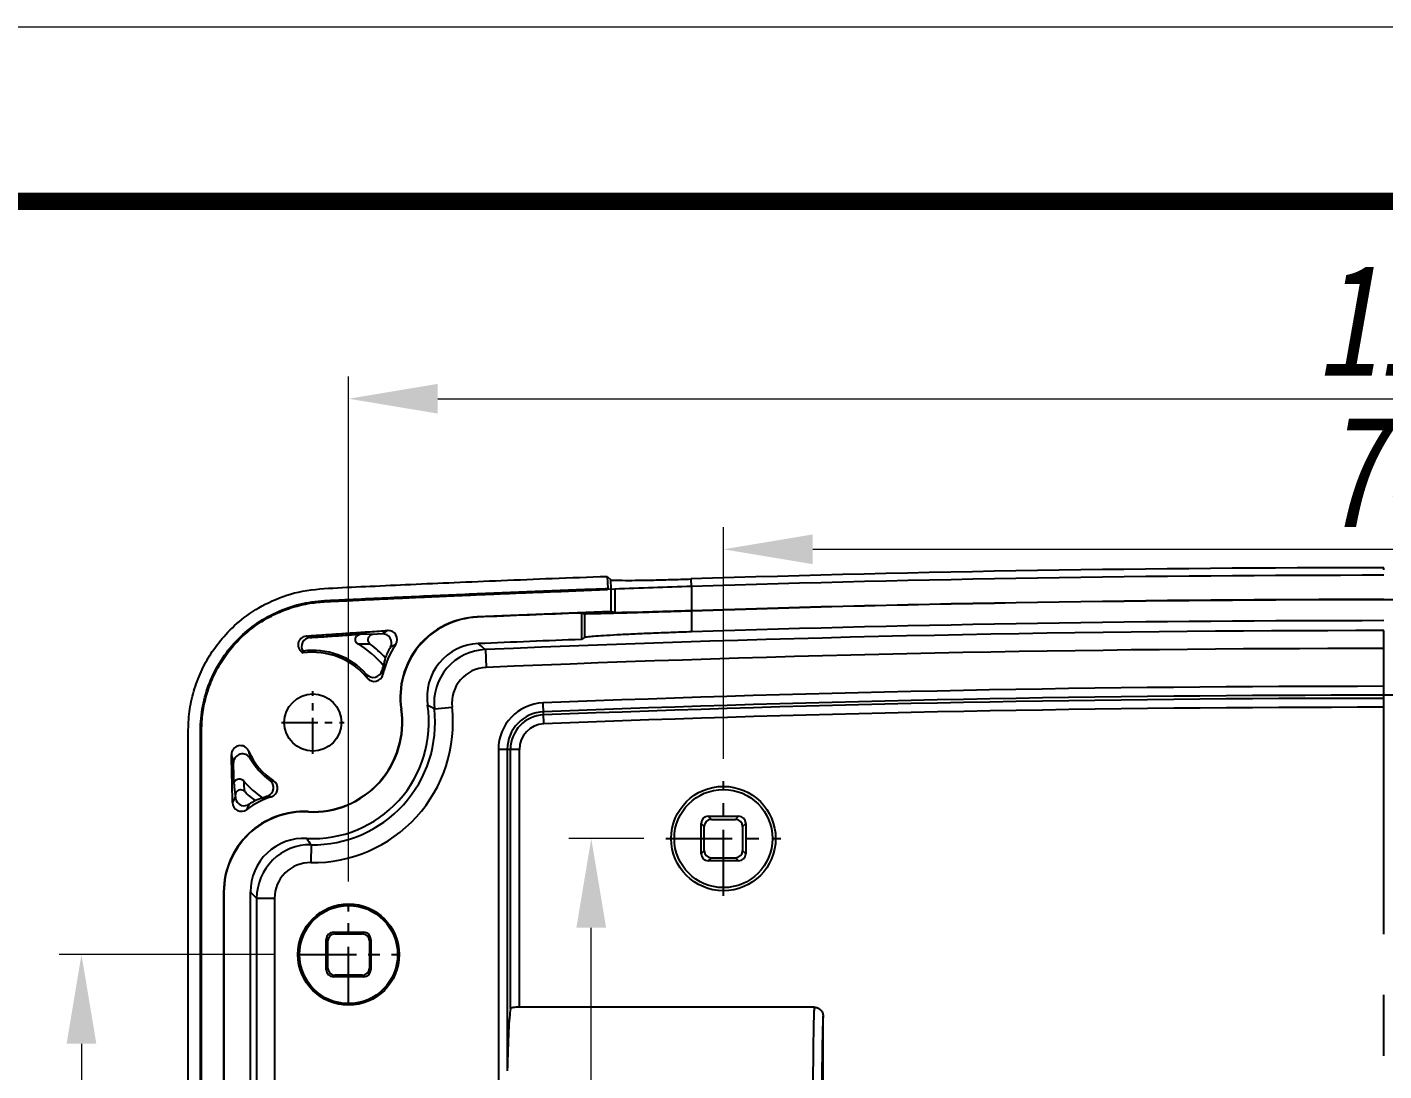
# Model space of a CAD drawing. Header units: millimetres. Extents: x 4697 to 5264, y 321 to 714.
# Drawn here: x 4944.5 to 5020.5, y 655.8 to 714.3 of the extents above; entities that cross this region are included whole.
import ezdxf
from ezdxf.enums import TextEntityAlignment as Align

# ---------------------------------------------------------------- set-up
doc = ezdxf.new("R2010")
doc.units = ezdxf.units.MM
doc.linetypes.add('CENTER', pattern=[50.8, 31.75, -6.35, 6.35, -6.35])
doc.layers.add('02___PRT_ALL_AXES', color=7, linetype='Continuous')
doc.layers.add('06___PRT_ALL_SURFS', color=7, linetype='Continuous')
doc.layers.add('dim', color=82, linetype='Continuous', lineweight=9)
doc.layers.add('from', color=7, linetype='Continuous', lineweight=13)
doc.styles.add('wuwei', font='SimSun.ttf', dxfattribs={"width": 0.8, "oblique": 10})
doc.styles.add('宋体', font='SimSun.ttf')
doc.dimstyles.new('wuwei', dxfattribs={"dimscale": 2.5, "dimtxt": 2.5, "dimasz": 1.5, "dimexe": 0.3, "dimexo": 0.3, "dimgap": 0.5, "dimtad": 1, "dimdsep": 46, "dimtxsty": 'wuwei', "dimcen": 0, "dimclrd": 42, "dimclre": 82, "dimclrt": 82, "dimazin": 2, "dimtfac": 1, "dimtofl": 0, "dimtmove": 0, "dimatfit": 3, "dimfxl": 0, "dimlwd": 5, "dimlwe": 5, "dimarcsym": 0})

# ---------------------------------------------------------------- blocks, each defined once
blk = doc.blocks.new('*D38')
at = {"layer": 'Defpoints', "color": 0}
for p in [(5078.474, 693.457), (4962.474, 665.158), (5078.474, 665.158)]:
    blk.add_point(p, dxfattribs=at)
at = {"layer": 'dim', "color": 82, "lineweight": 5}
for p, q in [((4962.474, 666.407), (4962.474, 694.707)), ((5078.474, 666.407), (5078.474, 694.707))]:
    blk.add_line(p, q, dxfattribs=at)
at = {"layer": 'dim', "color": 42, "lineweight": 5}
blk.add_line((4967.474, 693.457), (5073.474, 693.457), dxfattribs=at)
at = {"layer": 'dim', "color": 42}
for points in [[(4967.474, 694.29), (4967.474, 692.624), (4962.474, 693.457)], [(5073.474, 694.29), (5073.474, 692.624), (5078.474, 693.457)]]:
    blk.add_solid(points, dxfattribs=at)
at = {"layer": 'dim', "color": 82, "insert": (5021.823, 697.832), "char_height": 6.25, "attachment_point": 5, "style": 'wuwei'}
blk.add_mtext('116', dxfattribs=at)
blk = doc.blocks.new('*D37')
at = {"layer": 'Defpoints', "color": 0}
for p in [(5057.474, 685.019), (4983.474, 672.029), (5057.474, 672.029)]:
    blk.add_point(p, dxfattribs=at)
at = {"layer": 'dim', "color": 82, "lineweight": 5}
for p, q in [((4983.474, 673.278), (4983.474, 686.268)), ((5057.474, 673.278), (5057.474, 686.268))]:
    blk.add_line(p, q, dxfattribs=at)
at = {"layer": 'dim', "color": 42, "lineweight": 5}
blk.add_line((4988.474, 685.019), (5052.474, 685.019), dxfattribs=at)
at = {"layer": 'dim', "color": 42}
for points in [[(4988.474, 685.852), (4988.474, 684.185), (4983.474, 685.019)], [(5052.474, 685.852), (5052.474, 684.185), (5057.474, 685.019)]]:
    blk.add_solid(points, dxfattribs=at)
at = {"layer": 'dim', "color": 82, "insert": (5020.474, 689.393), "char_height": 6.25, "attachment_point": 5, "style": 'wuwei'}
blk.add_mtext('74', dxfattribs=at)
blk = doc.blocks.new('*D36')
at = {"layer": 'Defpoints', "color": 0}
for p in [(4959.628, 662.312), (4947.51, 615.312), (4959.628, 615.312)]:
    blk.add_point(p, dxfattribs=at)
at = {"layer": 'dim', "color": 82, "lineweight": 5}
for p, q in [((4958.379, 662.312), (4946.26, 662.312)), ((4958.379, 615.312), (4946.26, 615.312))]:
    blk.add_line(p, q, dxfattribs=at)
at = {"layer": 'dim', "color": 42, "lineweight": 5}
blk.add_line((4947.51, 657.312), (4947.51, 620.312), dxfattribs=at)
at = {"layer": 'dim', "color": 42}
for points in [[(4946.676, 657.312), (4948.343, 657.312), (4947.51, 662.312)], [(4946.676, 620.312), (4948.343, 620.312), (4947.51, 615.312)]]:
    blk.add_solid(points, dxfattribs=at)
at = {"layer": 'dim', "color": 82, "insert": (4943.135, 638.812), "char_height": 6.25, "attachment_point": 5, "rotation": 90, "style": 'wuwei'}
blk.add_mtext('47', dxfattribs=at)
blk = doc.blocks.new('*D35')
at = {"layer": 'Defpoints', "color": 0}
for p in [(4976.07, 668.812), (4980.257, 668.812), (4980.353, 584.812)]:
    blk.add_point(p, dxfattribs=at)
at = {"layer": 'dim', "color": 82, "lineweight": 5}
for p, q in [((4979.008, 668.812), (4974.821, 668.812)), ((4979.104, 584.812), (4974.821, 584.812))]:
    blk.add_line(p, q, dxfattribs=at)
at = {"layer": 'dim', "color": 42, "lineweight": 5}
blk.add_line((4976.07, 589.812), (4976.07, 663.812), dxfattribs=at)
at = {"layer": 'dim', "color": 42}
for points in [[(4975.237, 663.812), (4976.903, 663.812), (4976.07, 668.812)], [(4975.237, 589.812), (4976.903, 589.812), (4976.07, 584.812)]]:
    blk.add_solid(points, dxfattribs=at)
at = {"layer": 'dim', "color": 82, "insert": (4971.696, 626.812), "char_height": 6.25, "attachment_point": 5, "rotation": 90, "style": 'wuwei'}
blk.add_mtext('84', dxfattribs=at)
blk = doc.blocks.new('TK-D')
at = {"layer": 'from'}
blk.add_lwpolyline([(-594.5, -413.12), (594.5, -413.12), (594.5, 413.12), (-594.5, 413.12)], close=True, dxfattribs=at)
at = {"layer": 'from', "const_width": 2.05}
blk.add_lwpolyline([(-574.01, -392.63), (-574.01, 392.63), (574.01, 392.63), (574.01, -392.63), (-574.01, -392.63)], dxfattribs=at)
at = {"layer": 'from', "color": 6, "style": '宋体', "width": 0.7}
blk.add_attdef('70001', text='', height=8.32, dxfattribs=at).set_placement((430.84, -344.43), align=Align.MIDDLE)

msp = doc.modelspace()

# ---------------------------------------------------------------- linework, layer by layer
at = {"color": 7, "linetype": 'Continuous'}
for p, q in [((4976.955, 683.504), (4977.16, 683.316)), ((4976.955, 683.504), (4976.99, 682.823)), ((4977.187, 682.78), (4977.16, 683.316)), ((4981.679, 682.934), (4981.658, 683.356)), ((4977.387, 682.787), (4976.975, 682.773)), ((4976.978, 682.773), (4976.99, 682.823)), ((4977.175, 682.78), (4977.175, 681.528)), ((4977.387, 682.787), (4977.387, 681.465)), ((4981.686, 682.934), (4981.686, 681.576)), ((4969.696, 681.217), (4969.676, 681.234)), ((4975.527, 681.45), (4975.688, 681.402)), ((4975.527, 681.45), (4975.527, 679.966)), ((4975.688, 681.402), (4975.688, 680.08)), ((4977.387, 681.465), (4977.175, 681.528)), ((4981.686, 681.561), (4981.686, 680.392)), ((4964.352, 680.283), (4963.835, 680.249)), ((4975.688, 680.08), (4975.527, 679.966)), ((4959.915, 679.316), (4959.922, 679.212)), ((4970.136, 679.402), (4970.178, 678.403)), ((4965.436, 676.055), (4965.418, 676.062)), ((4967.281, 676.072), (4968.275, 676.183)), ((4973.418, 675.237), (4973.371, 676.412)), ((4972.043, 673.807), (4970.867, 673.807)), ((4970.867, 673.807), (4970.867, 612.01)), ((4971.367, 673.807), (4971.367, 655.794)), ((4971.543, 659.262), (4971.543, 673.807)), ((4972.043, 659.363), (4972.043, 673.807)), ((4956.128, 671.236), (4956.13, 671.14)), ((4960.22, 670.301), (4960.211, 670.319)), ((4982.399, 669.487), (4982.224, 669.662)), ((4982.224, 667.962), (4982.224, 669.662)), ((4982.624, 670.062), (4984.324, 670.062)), ((4982.799, 669.887), (4982.624, 670.062)), ((4982.799, 669.887), (4984.15, 669.887)), ((4984.15, 669.887), (4984.324, 670.062)), ((4984.55, 669.487), (4984.724, 669.662)), ((4984.724, 669.662), (4984.724, 667.962)), ((4982.399, 668.136), (4982.399, 669.487)), ((4984.55, 669.487), (4984.55, 668.136)), ((4960.37, 668.463), (4960.354, 667.463)), ((4982.399, 668.136), (4982.224, 667.962)), ((4984.55, 668.136), (4984.724, 667.962)), ((4982.799, 667.736), (4982.624, 667.562)), ((4984.324, 667.562), (4982.624, 667.562)), ((4982.799, 667.736), (4984.15, 667.736)), ((4984.15, 667.736), (4984.324, 667.562)), ((4955.492, 665.806), (4955.475, 665.825)), ((4957.324, 665.464), (4958.324, 665.464)), ((4961.624, 663.562), (4963.324, 663.562)), ((4961.711, 663.474), (4961.624, 663.562)), ((4963.237, 663.474), (4963.324, 663.562)), ((4961.311, 663.074), (4961.224, 663.162)), ((4961.224, 661.462), (4961.224, 663.162)), ((4961.311, 661.549), (4961.311, 663.074)), ((4961.711, 663.474), (4963.237, 663.474)), ((4963.637, 663.074), (4963.724, 663.162)), ((4963.637, 663.074), (4963.637, 661.549)), ((4963.724, 663.162), (4963.724, 661.462)), ((4961.311, 661.549), (4961.224, 661.462)), ((4963.637, 661.549), (4963.724, 661.462)), ((4961.711, 661.149), (4961.624, 661.062)), ((4963.324, 661.062), (4961.624, 661.062)), ((4963.237, 661.149), (4961.711, 661.149)), ((4963.237, 661.149), (4963.324, 661.062)), ((4988.563, 659.363), (4972.043, 659.363)), ((4989.061, 647.766), (4989.061, 658.857))]:
    msp.add_line(p, q, dxfattribs=at)
at = {"color": 1, "linetype": 'CENTER', "ltscale": 0.53595}
msp.add_line((5020.472, 445.64), (5020.472, 683.984), dxfattribs=at)
at = {"color": 1, "linetype": 'CENTER', "ltscale": 0.064}
for p, q in [((4960.474, 673.552), (4960.474, 677.072)), ((4958.714, 675.312), (4962.234, 675.312))]:
    msp.add_line(p, q, dxfattribs=at)
at = {"color": 1, "linetype": 'CENTER', "ltscale": 0.116982}
for p, q in [((4983.474, 665.595), (4983.474, 672.029)), ((4980.257, 668.812), (4986.691, 668.812))]:
    msp.add_line(p, q, dxfattribs=at)
at = {"color": 1, "linetype": 'CENTER', "ltscale": 0.103491}
for p, q in [((4962.474, 659.466), (4962.474, 665.158)), ((4959.628, 662.312), (4965.32, 662.312))]:
    msp.add_line(p, q, dxfattribs=at)
at = {"color": 7, "linetype": 'Continuous'}
for centre, radius in [((4960.474, 675.312), 1.6), ((4983.474, 668.812), 2.925), ((4983.474, 668.812), 2.75), ((4962.474, 662.312), 2.837), ((4962.474, 662.312), 2.75)]:
    msp.add_circle(centre, radius, dxfattribs=at)
for centre, radius, start, end in [((5020.474, -515.689), 1199.673, 90, 91.854177), ((5020.474, -515.692), 1199.254, 90.000002, 91.85349), ((5020.463, -515.33), 1198.892, 91.853492, 92.059041), ((5020.477, -515.877), 1198.081, 90.000115, 91.855418), ((5020.477, -515.877), 1198.066, 90.000115, 91.855441), ((5020.472, -515.877), 1198.066, 88.144559, 89.999885), ((4969.866, 676.738), 4.5, 92.42792, 188.63484), ((4969.886, 676.721), 4.5, 92.4269, 188.51776), ((5020.768, -523.256), 1205.572, 92.072256, 92.428933), ((5021.233, -534.976), 1217.284, 92.151858, 92.426518), ((4971.255, 669.232), 13.03, 120.40959, 121.99313), ((4964.385, 679.784), 0.5, 330.1918, 93.79573), ((4964.693, 679.971), 0.5, 327.04118, 93.78327), ((5020.475, -515.739), 1196.201, 90.000019, 92.411833), ((5020.475, -515.755), 1196.776, 90.000021, 91.857348), ((4960.145, 679.659), 0.5, 95.59571, 243.55595), ((4960.344, 679.572), 0.5, 94.60207, 210.7149), ((4963.525, 626.912), 52.796, 89.83527, 90.56083), ((4960.474, 675.312), 5.072, 38.85524, 60.02262), ((4962.339, 627.342), 52.928, 88.38019, 89.13283), ((4960.474, 675.312), 5.439, 41.86246, 53.92263), ((4969.497, 676.855), 5.226, 147.03275, 167.2409), ((4969.513, 676.847), 5.41, 150.19587, 157.22392), ((4970.887, 668.956), 12.197, 118.2618, 119.83957), ((4969.866, 676.738), 2.999, 92.42445, 188.64025), ((5021.174, -533.476), 1214.301, 92.154332, 92.427637), ((4953.424, 659.869), 25.707, 49.45102, 50.60616), ((4960.474, 675.312), 4.044, 41.84586, 97.95503), ((4960.474, 675.312), 3.939, 39.24201, 98.06026), ((4970.638, 677.329), 6.322, 165.22546, 169.38473), ((4970.263, 676.405), 3, 92.41565, 186.36897), ((5020.474, -515.731), 1195.192, 90.000011, 92.411841), ((4963.912, 678.12), 0.5, 219.23703, 347.23912), ((4969.5, 676.854), 5.334, 162.10173, 165.21819), ((4970.262, 676.405), 2, 92.41122, 186.37254), ((5020.474, -515.708), 1193.05, 90.000012, 92.2627), ((5020.474, -515.709), 1192.552, 90.000013, 92.262699), ((5020.474, -515.703), 1192.369, 90.000007, 92.262704), ((5020.474, -515.709), 1192.552, 87.737301, 89.999987), ((4960.474, 675.312), 6.5, 266.98382, 8.63561), ((4960.474, 675.312), 5, 266.98565, 8.6337), ((4960.474, 675.312), 5.017, 267.0964, 8.51659), ((4960.474, 675.312), 7.849, 269.12487, 6.37381), ((4960.474, 675.312), 6.849, 269.12487, 6.37381), ((4959.525, 662.817), 15.358, 59.66436, 61.29682), ((4973.474, 673.807), 2.607, 92.2629, 180), ((4973.474, 673.807), 2.107, 92.26293, 180), ((4973.474, 673.807), 1.931, 92.26295, 180), ((5020.475, -515.721), 1191.888, 90.000024, 92.262687), ((4973.474, 673.807), 1.431, 92.2629, 180), ((4956.413, 673.52), 0.5, 23.76228, 181.50792), ((4964.882, 675.52), 9.192, 192.65049, 195.61949), ((4956.529, 673.058), 0.5, 29.72111, 181.3987), ((4965.978, 675.537), 9.286, 191.27194, 193.90463), ((4960.474, 675.312), 3.939, 203.80539, 236.06051), ((4694.637, 666.885), 261.465, 1.08966, 1.35003), ((4960.474, 675.312), 4.044, 209.746, 233.47834), ((5010.833, 676.669), 54.445, 184.85997, 185.49551), ((4960.474, 675.312), 5.072, 219.92115, 236.50496), ((4957.996, 671.629), 0.5, 288.42925, 56.06551), ((5015.158, 678.486), 59.473, 186.39906, 187.0018), ((4960.474, 675.312), 5.439, 225.15604, 233.55752), ((4959.732, 666.418), 4.993, 108.4299, 126.44355), ((4959.73, 666.424), 5.091, 110.5185, 113.80428), ((4967.239, 665.278), 12.562, 152.17958, 153.78394), ((4956.47, 670.837), 0.5, 181.1156, 306.43222), ((4956.629, 671.15), 0.5, 205.47869, 303.25224), ((4967.487, 665.674), 11.73, 154.45681, 156.05576), ((4959.742, 666.402), 5.178, 118.85709, 123.24786), ((4959.389, 665.288), 6.042, 106.4755, 110.79715), ((4959.975, 665.825), 4.5, 86.9846, 180.00264), ((4959.992, 665.807), 4.5, 87.09536, 180.00273), ((4959.974, 665.826), 2.999, 86.97982, 180.00558), ((4960.324, 665.464), 3, 89.12958, 179.99706), ((4973.264, 677.281), 15.622, 212.7918, 214.36619), ((4960.324, 665.464), 2, 89.12589, 180.00206), ((4976.086, 683.951), 26.34, 223.48531, 224.57887)]:
    msp.add_arc(centre, radius, start, end, dxfattribs=at)
for centre, major_axis, ratio, start_param, end_param in [((4982.624, 669.662), (0.283, -0.283), 0.999695, 2.356347, 3.926839), ((4982.799, 669.487), (-0.283, 0.283), 0.999695, -0.785246, 0.785246), ((4984.15, 669.487), (0.283, 0.283), 0.999695, -0.785246, 0.785246), ((4984.324, 669.662), (0.283, 0.283), 0.999695, -0.785246, 0.785246), ((4982.799, 668.136), (-0.283, -0.283), 0.999695, -0.785246, 0.785246), ((4984.15, 668.136), (0.283, -0.283), 0.999695, -0.785246, 0.785246), ((4982.624, 667.962), (0.283, 0.283), 0.999695, 2.356347, 3.926839), ((4984.324, 667.962), (0.283, -0.283), 0.999695, -0.785246, 0.785246), ((4961.624, 663.162), (0.283, -0.283), 0.999695, 2.356347, 3.926839), ((4963.324, 663.162), (0.283, 0.283), 0.999695, -0.785246, 0.785246), ((4961.712, 663.074), (-0.283, 0.283), 0.999695, -0.785246, 0.785246), ((4963.237, 663.074), (0.283, 0.283), 0.999695, -0.785246, 0.785246), ((4961.624, 661.462), (0.283, 0.283), 0.999695, 2.356347, 3.926839), ((4961.712, 661.549), (-0.283, -0.283), 0.999695, -0.785246, 0.785246), ((4963.237, 661.549), (0.283, -0.283), 0.999695, -0.785246, 0.785246), ((4963.324, 661.462), (0.283, -0.283), 0.999695, -0.785246, 0.785246), ((4971.608, 653.447), (0, 6), 0.043661, 0.248928, 1.168851)]:
    msp.add_ellipse(centre, major_axis=major_axis, ratio=ratio, start_param=start_param, end_param=end_param, dxfattribs=at)
for points, start_tangent, end_tangent in [([(4953.502, 605.198), (4953.492, 611.788), (4953.492, 617.779), (4953.492, 623.238), (4953.492, 628.221), (4953.492, 632.777), (4953.492, 636.948), (4953.492, 640.771), (4953.492, 644.281), (4953.492, 647.507), (4953.492, 650.475), (4953.492, 653.213), (4953.492, 655.742), (4953.492, 658.081), (4953.492, 660.246), (4953.493, 662.256), (4953.493, 664.12), (4953.492, 665.841), (4953.492, 667.422), (4953.493, 668.865), (4953.492, 670.186), (4953.492, 671.416), (4953.493, 672.59), (4953.492, 673.741), (4953.493, 674.902), (4953.585, 676.067), (4953.85, 677.21), (4954.27, 678.287), (4954.839, 679.287), (4955.599, 680.253), (4956.626, 681.191), (4957.984, 682.029), (4959.66, 682.624), (4961.586, 682.85), (4963.685, 682.949), (4965.949, 683.054), (4968.391, 683.163), (4971.029, 683.274), (4973.878, 683.388), (4976.955, 683.504)], (0.000094, 1), (0.999342, 0.036266)), ([(4977.16, 683.316), (4977.337, 683.293), (4977.806, 683.282), (4978.521, 683.283), (4979.44, 683.297), (4980.52, 683.322), (4981.658, 683.356)], (0.737862, -0.674952), (0.999476, 0.032356)), ([(4954.174, 603.954), (4954.174, 604.033), (4954.174, 608.754), (4954.174, 613.475), (4954.174, 618.196), (4954.174, 627.639), (4954.174, 637.081), (4954.174, 646.524), (4954.174, 651.245), (4954.174, 655.966), (4954.174, 660.687), (4954.174, 665.408), (4954.174, 667.769), (4954.174, 670.13), (4954.174, 672.489), (4954.174, 673.674), (4954.174, 674.839), (4954.207, 675.547), (4954.306, 676.229), (4954.696, 677.561), (4955.33, 678.793), (4956.186, 679.883), (4957.233, 680.792), (4958.432, 681.486), (4959.742, 681.942), (4960.419, 682.074), (4961.123, 682.142), (4962.037, 682.187), (4962.967, 682.232), (4964.82, 682.32), (4966.674, 682.404), (4968.528, 682.486), (4972.236, 682.641), (4975.945, 682.785), (4976.99, 682.823)], (0.000333, 1), (0.999342, 0.036257)), ([(4954.235, 603.937), (4954.235, 609.888), (4954.235, 615.362), (4954.235, 620.402), (4954.235, 625.046), (4954.235, 629.326), (4954.235, 633.272), (4954.235, 636.912), (4954.235, 640.273), (4954.235, 643.376), (4954.235, 646.246), (4954.235, 648.903), (4954.235, 651.362), (4954.235, 653.639), (4954.235, 655.749), (4954.235, 657.704), (4954.235, 659.518), (4954.235, 661.203), (4954.235, 662.772), (4954.235, 664.229), (4954.235, 665.574), (4954.235, 666.811), (4954.235, 667.943), (4954.236, 668.994), (4954.235, 669.994), (4954.235, 670.97), (4954.235, 671.944), (4954.236, 672.916), (4954.234, 673.885), (4954.236, 674.869), (4954.306, 675.867), (4954.515, 676.841), (4954.854, 677.778), (4955.332, 678.681), (4955.96, 679.54), (4956.719, 680.308), (4957.575, 680.95), (4958.507, 681.453), (4959.474, 681.807), (4960.426, 682.013), (4961.344, 682.094), (4962.256, 682.136), (4963.174, 682.181), (4964.093, 682.225), (4965.016, 682.267), (4965.972, 682.311), (4966.989, 682.357), (4968.093, 682.406), (4969.299, 682.458), (4970.609, 682.513), (4972.028, 682.572), (4973.559, 682.632), (4975.206, 682.696), (4976.975, 682.773)], (0.000335, 1), (0.999342, 0.036272)), ([(4981.686, 681.561), (4980.535, 681.524), (4979.427, 681.489), (4978.402, 681.458), (4977.5, 681.433), (4976.753, 681.413), (4976.189, 681.401), (4975.829, 681.398), (4975.688, 681.402)], (-0.999476, -0.032379), (-0.958858, 0.283888)), ([(4981.686, 681.576), (4980.377, 681.534), (4979.196, 681.499), (4978.245, 681.474), (4977.625, 681.462), (4977.387, 681.465)], (-0.999476, -0.032379), (-0.958489, 0.28513)), ([(4960.096, 680.157), (4960.65, 680.2), (4961.532, 680.259), (4962.443, 680.322), (4963.398, 680.386), (4964.442, 680.455), (4964.66, 680.47)], (0.995209, 0.097766), (0.997826, 0.065898)), ([(4981.686, 680.392), (4980.534, 680.352), (4979.425, 680.309), (4978.401, 680.264), (4977.499, 680.219), (4976.752, 680.176), (4976.189, 680.138), (4975.829, 680.105), (4975.688, 680.08)], (-0.999475, -0.032411), (-0.817492, -0.57594)), ([(4960.304, 680.07), (4960.29, 680.081), (4960.275, 680.091), (4960.26, 680.1), (4960.245, 680.108), (4960.23, 680.116), (4960.215, 680.122), (4960.201, 680.128), (4960.187, 680.133), (4960.173, 680.138), (4960.16, 680.142), (4960.147, 680.145), (4960.121, 680.152), (4960.096, 680.157)], (-0.769338, 0.638842), (-0.982687, 0.185273)), ([(4960.304, 680.07), (4961.192, 680.131), (4962.138, 680.196), (4963.14, 680.264)], (0.996776, 0.080238), (0.997798, 0.066333)), ([(4963.008, 679.705), (4962.899, 679.814), (4962.858, 679.959), (4962.894, 680.106), (4962.996, 680.216), (4963.14, 680.264)], (-0.866223, 0.499658), (0.997798, 0.066333)), ([(4963.835, 680.249), (4963.697, 680.205), (4963.596, 680.103), (4963.554, 679.965), (4963.582, 679.822), (4963.677, 679.708)], (-0.9978, -0.066291), (0.808222, -0.588877)), ([(4955.97, 670.827), (4955.967, 670.986), (4955.924, 673.077), (4955.913, 673.507)], (-0.019548, 0.999809), (-0.025563, 0.999673)), ([(4956.055, 671.857), (4956.087, 672), (4956.183, 672.11), (4956.319, 672.162), (4956.464, 672.144), (4956.584, 672.057)], (-0.019439, 0.999811), (0.641733, -0.766928)), ([(4956.639, 671.455), (4956.516, 671.529), (4956.376, 671.538), (4956.247, 671.482), (4956.158, 671.374), (4956.128, 671.236)], (-0.70903, 0.705178), (0.019075, -0.999818)), ([(4956.13, 671.14), (4956.178, 670.935)], (0.019145, -0.999817), (0.429412, -0.903109)), ([(4955.475, 665.825), (4955.475, 664.034), (4955.475, 661.287), (4955.475, 658.54), (4955.475, 647.552), (4955.475, 636.565), (4955.475, 625.577), (4955.475, 620.083), (4955.475, 614.589), (4955.475, 612.108)], (0.000028, -1), (-0.000063, -1)), ([(4955.492, 665.806), (4955.492, 662.912), (4955.492, 659.795), (4955.492, 656.44), (4955.492, 652.832), (4955.492, 648.958), (4955.492, 644.808), (4955.492, 640.374), (4955.492, 635.624), (4955.492, 630.497), (4955.492, 624.92), (4955.492, 618.82), (4955.492, 612.125)], (0.00003, -1), (-0.000063, -1)), ([(4956.975, 612.108), (4956.975, 614.589), (4956.975, 620.083), (4956.975, 625.577), (4956.975, 636.565), (4956.975, 647.552), (4956.975, 658.54), (4956.975, 661.287), (4956.975, 664.034), (4956.975, 665.825)], (0.000063, 1), (-0.000028, 1)), ([(4957.324, 665.464), (4957.324, 658.661), (4957.324, 651.045), (4957.324, 642.615), (4957.324, 633.372), (4957.324, 623.315), (4957.324, 612.445)], (0.000031, -1), (-0.000059, -1)), ([(4958.324, 665.464), (4958.324, 658.661), (4958.324, 651.045), (4958.324, 642.615), (4958.324, 633.372), (4958.324, 623.315), (4958.324, 612.445)], (0.000008, -1), (-0.000044, -1)), ([(4972.043, 659.363), (4971.859, 659.357), (4971.699, 659.338), (4971.588, 659.306), (4971.543, 659.262)], (-1, 0), (-0.169279, -0.985568)), ([(4988.563, 659.363), (4988.548, 659.135), (4988.533, 658.72), (4988.518, 658.073), (4988.504, 657.19), (4988.493, 656.111), (4988.486, 654.852), (4988.483, 653.447)], (-0.09424, -0.99555), (-0.000006, -1)), ([(4988.563, 659.363), (4988.752, 659.325), (4988.915, 659.215), (4989.024, 659.05), (4989.061, 658.857)], (1, 0), (0.000016, -1)), ([(4989.061, 658.857), (4989.047, 658.638), (4989.032, 658.247), (4989.017, 657.648), (4989.003, 656.84), (4988.992, 655.857), (4988.985, 654.714), (4988.983, 653.447)], (-0.09484, -0.995493), (-0.000005, -1))]:
    msp.add_spline(points, degree=3, dxfattribs=dict(at, start_tangent=start_tangent, end_tangent=end_tangent))
at = {"layer": '02___PRT_ALL_AXES', "color": 7, "linetype": 'Continuous'}
for centre, radius, start, end in [((4963.859, 678.343), 0.5, 221.84141, 345.22114), ((4908.075, 667.585), 56.383, 10.44137, 10.65418), ((4932.721, 669.312), 32.851, 15.35252, 15.72552), ((4957.77, 671.66), 0.5, 290.51613, 53.48257), ((4964.343, 742.213), 70.431, 264.88863, 265.05793), ((4964.563, 707.59), 36.995, 259.6955, 260.02362)]:
    msp.add_arc(centre, radius, start, end, dxfattribs=at)
at = {"layer": '06___PRT_ALL_SURFS', "color": 1, "linetype": 'CENTER', "ltscale": 0.53595}
msp.add_line((5020.472, 445.64), (5020.472, 683.984), dxfattribs=at)

# ---------------------------------------------------------------- block references
at = {"xscale": 0.4764710132059171, "yscale": 0.4764710132053718, "zscale": 0.4764710132046591}
msp.add_blockref('TK-D', (4980.539, 517.437), dxfattribs=at)

# ---------------------------------------------------------------- dimensions: what is measured, and where the dimension line sits
at = {"layer": 'dim'}
dim = msp.add_linear_dim(base=(5078.474, 693.457), p1=(4962.474, 665.158), p2=(5078.474, 665.158), dimstyle='wuwei', override={"dimasz": 2, "dimexe": 0.49975, "dimexo": 0.49975, "dimgap": 0.49975}, dxfattribs=at)
dim.commit()
dim.dimension.update_dxf_attribs({"geometry": '*D38', "text_midpoint": (5021.823, 693.457), "dimtype": 160})
dim = msp.add_linear_dim(base=(5057.474, 685.019), p1=(4983.474, 672.029), p2=(5057.474, 672.029), dimstyle='wuwei', override={"dimasz": 2, "dimexe": 0.49975, "dimexo": 0.49975, "dimgap": 0.49975}, dxfattribs=at)
dim.commit()
dim.dimension.update_dxf_attribs({"geometry": '*D37', "text_midpoint": (5020.474, 689.393)})
for base, p1, p2, picture, middle in [((4976.07, 668.812), (4980.353, 584.812), (4980.257, 668.812), '*D35', (4971.696, 626.812)), ((4947.51, 615.312), (4959.628, 662.312), (4959.628, 615.312), '*D36', (4943.135, 638.812))]:
    dim = msp.add_linear_dim(base=base, p1=p1, p2=p2, angle=90, dimstyle='wuwei', override={"dimasz": 2, "dimexe": 0.49975, "dimexo": 0.49975, "dimgap": 0.49975}, dxfattribs=at)
    dim.commit()
    dim.dimension.update_dxf_attribs({"geometry": picture, "text_midpoint": middle})

doc.saveas('drawing.dxf')
